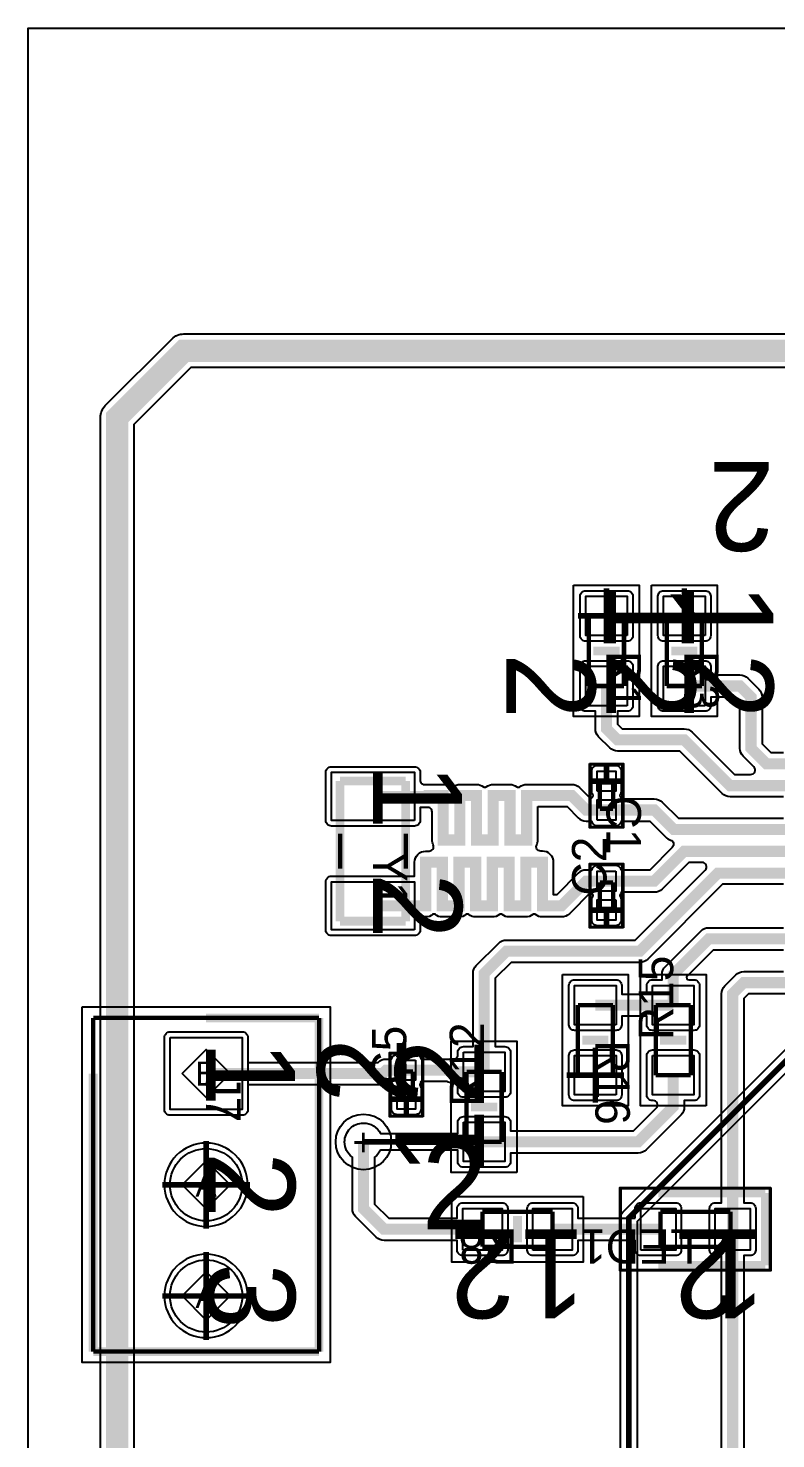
# Model space of a CAD drawing. Extents: x 75 to 134, y 179 to 300.
# Drawn here: x 74.93 to 92.01, y 204.26 to 236.47 of the extents above; entities that cross this region are included whole.
import ezdxf
from ezdxf.enums import TextEntityAlignment as Align

# ---------------------------------------------------------------- set-up
doc = ezdxf.new("R2010")
doc.units = 0
for name, color, linetype in [('ASSEMBLY', 12, 'CONTINUOUS'), ('BOND', 85, 'CONTINUOUS'), ('BOUND', 85, 'CONTINUOUS'), ('COND', 1, 'CONTINUOUS'), ('COND2', 2, 'CONTINUOUS'), ('SILK_SCREEN', 85, 'CONTINUOUS'), ('SOLDER_MASK', 85, 'CONTINUOUS'), ('TEXT', 142, 'CONTINUOUS')]:
    doc.layers.add(name, color=color, linetype=linetype)

# ---------------------------------------------------------------- blocks, each defined once
blk = doc.blocks.new('FIGURE_CIRCLE')
blk.add_circle((0, 0), 0.5)
blk = doc.blocks.new('FIGURE_DIAMOND')
blk.add_lwpolyline([(-0.5, 0), (0, 0.5), (0.5, 0), (0, -0.5)], close=True)

msp = doc.modelspace()

# ---------------------------------------------------------------- linework, layer by layer
at = {"layer": 'ASSEMBLY'}
for points, const_width in [([(87.738, 221.45), (87.738, 223.05)], 0.1), ([(87.738, 223.05), (88.538, 223.05)], 0.1), ([(88.538, 223.05), (88.538, 221.45)], 0.1), ([(89.516, 221.45), (89.516, 223.05)], 0.1), ([(89.516, 223.05), (90.316, 223.05)], 0.1), ([(90.316, 223.05), (90.316, 221.45)], 0.1), ([(88.538, 221.45), (87.738, 221.45)], 0.1), ([(90.316, 221.45), (89.516, 221.45)], 0.1), ([(82.054, 216.078), (82.054, 219.278)], 0.2), ([(82.054, 219.278), (83.554, 219.278)], 0.2), ([(83.554, 219.278), (83.554, 216.078)], 0.2), ([(87.988, 218.648), (87.988, 219.248)], 0.1), ([(87.988, 219.248), (88.288, 219.248)], 0.1), ([(88.288, 219.248), (88.288, 218.648)], 0.1), ([(88.288, 218.648), (87.988, 218.648)], 0.1), ([(87.988, 216.362), (87.988, 216.962)], 0.1), ([(87.988, 216.962), (88.288, 216.962)], 0.1), ([(88.288, 216.962), (88.288, 216.362)], 0.1), ([(88.288, 216.362), (87.988, 216.362)], 0.1), ([(83.554, 216.078), (82.054, 216.078)], 0.2), ([(87.484, 212.56), (87.484, 214.16)], 0.1), ([(87.484, 214.16), (88.284, 214.16)], 0.1), ([(88.284, 214.16), (88.284, 212.56)], 0.1), ([(89.262, 212.56), (89.262, 214.16)], 0.1), ([(89.262, 214.16), (90.062, 214.16)], 0.1), ([(90.062, 214.16), (90.062, 212.56)], 0.1), ([(76.414, 213.868), (81.574, 213.868)], 0.1), ([(76.414, 206.248), (76.414, 213.868)], 0.1), ([(81.574, 213.868), (81.574, 206.248)], 0.1), ([(83.416, 212.044), (83.416, 212.644)], 0.1), ([(83.416, 212.644), (83.716, 212.644)], 0.1), ([(83.716, 212.644), (83.716, 212.044)], 0.1), ([(84.944, 211.036), (84.944, 212.636)], 0.1), ([(84.944, 212.636), (85.744, 212.636)], 0.1), ([(85.744, 212.636), (85.744, 211.036)], 0.1), ([(88.284, 212.56), (87.484, 212.56)], 0.1), ([(90.062, 212.56), (89.262, 212.56)], 0.1), ([(83.716, 212.044), (83.416, 212.044)], 0.1), ([(85.744, 211.036), (84.944, 211.036)], 0.1), ([(85.306, 208.642), (85.306, 209.442)], 0.1), ([(85.306, 209.442), (86.906, 209.442)], 0.1), ([(86.906, 209.442), (86.906, 208.642)], 0.1), ([(89.37, 208.642), (89.37, 209.442)], 0.1), ([(89.37, 209.442), (90.97, 209.442)], 0.1), ([(90.97, 209.442), (90.97, 208.642)], 0.1), ([(90.97, 208.909), (90.703, 208.642)], 0.1), ([(86.906, 208.642), (85.306, 208.642)], 0.1), ([(90.97, 208.642), (89.37, 208.642)], 0.1), ([(81.574, 206.248), (76.414, 206.248)], 0.1)]:
    msp.add_lwpolyline(points, dxfattribs=dict(at, const_width=const_width))
at = {"layer": 'BOND'}
for points in [[(88.613, 222.60005), (87.663, 222.60005), (87.663, 223.49995), (88.613, 223.49995)], [(90.391, 222.60005), (89.441, 222.60005), (89.441, 223.49995), (90.391, 223.49995)], [(88.613, 221.00005), (87.663, 221.00005), (87.663, 221.89995), (88.613, 221.89995)], [(90.391, 221.00005), (89.441, 221.00005), (89.441, 221.89995), (90.391, 221.89995)], [(83.75395, 218.37795), (81.85405, 218.37795), (81.85405, 219.47805), (83.75395, 219.47805)], [(83.75395, 215.87795), (81.85405, 215.87795), (81.85405, 216.97805), (83.75395, 216.97805)], [(88.359, 213.71005), (87.409, 213.71005), (87.409, 214.60995), (88.359, 214.60995)], [(89.187, 214.60995), (90.137, 214.60995), (90.137, 213.71005), (89.187, 213.71005)], [(84.869, 213.08595), (85.819, 213.08595), (85.819, 212.18605), (84.869, 212.18605)], [(88.359, 212.11005), (87.409, 212.11005), (87.409, 213.00995), (88.359, 213.00995)], [(89.187, 213.00995), (90.137, 213.00995), (90.137, 212.11005), (89.187, 212.11005)], [(84.869, 211.48595), (85.819, 211.48595), (85.819, 210.58605), (84.869, 210.58605)], [(84.856, 208.567), (84.856, 209.517), (85.7559, 209.517), (85.7559, 208.567)], [(86.456, 208.567), (86.456, 209.517), (87.3559, 209.517), (87.3559, 208.567)]]:
    msp.add_lwpolyline(points, close=True, dxfattribs=at)
at = {"layer": 'BOUND'}
for points in [[(87.388, 223.75), (88.888, 223.75), (88.888, 220.75), (87.388, 220.75)], [(89.166, 223.75), (90.666, 223.75), (90.666, 220.75), (89.166, 220.75)], [(87.753, 219.683), (88.523, 219.683), (88.523, 218.213), (87.753, 218.213)], [(88.523, 215.927), (87.753, 215.927), (87.753, 217.397), (88.523, 217.397)], [(87.134, 214.86), (88.634, 214.86), (88.634, 211.86), (87.134, 211.86)], [(90.412, 211.86), (88.912, 211.86), (88.912, 214.86), (90.412, 214.86)], [(76.164, 214.118), (81.824, 214.118), (81.824, 205.998), (76.164, 205.998)], [(86.094, 210.336), (84.594, 210.336), (84.594, 213.336), (86.094, 213.336)], [(83.951, 211.609), (83.181, 211.609), (83.181, 213.079), (83.951, 213.079)], [(87.606, 209.792), (87.606, 208.292), (84.606, 208.292), (84.606, 209.792)], [(91.895, 209.992), (91.895, 208.092), (88.445, 208.092), (88.445, 209.992)]]:
    msp.add_lwpolyline(points, close=True, dxfattribs=at)
at = {"layer": 'BOUND', "const_width": 0.05}
for points in [[(87.778, 218.238), (87.778, 219.658)], [(87.778, 219.658), (88.498, 219.658)], [(88.498, 219.658), (88.498, 218.238)], [(88.498, 218.238), (87.778, 218.238)], [(87.778, 215.952), (87.778, 217.372)], [(87.778, 217.372), (88.498, 217.372)], [(88.498, 217.372), (88.498, 215.952)], [(88.498, 215.952), (87.778, 215.952)], [(83.206, 211.634), (83.206, 213.054)], [(83.206, 213.054), (83.926, 213.054)], [(83.926, 213.054), (83.926, 211.634)], [(83.926, 211.634), (83.206, 211.634)], [(88.47, 208.117), (88.47, 209.967)], [(88.47, 209.967), (91.87, 209.967)], [(91.87, 209.967), (91.87, 208.117)], [(91.87, 208.117), (88.47, 208.117)]]:
    msp.add_lwpolyline(points, dxfattribs=at)
at = {"layer": 'COND'}
for points in [[(74.93, 236.474), (133.604, 236.474), (133.604, 216.154), (130.556, 213.106), (124.46, 213.106), (90.17, 178.816), (74.93, 178.816)], [(88.613, 222.60005), (87.663, 222.60005), (87.663, 223.49995), (88.613, 223.49995)], [(90.391, 222.60005), (89.441, 222.60005), (89.441, 223.49995), (90.391, 223.49995)], [(88.613, 221.00005), (87.663, 221.00005), (87.663, 221.89995), (88.613, 221.89995)], [(90.391, 221.00005), (89.441, 221.00005), (89.441, 221.89995), (90.391, 221.89995)], [(83.75395, 218.37795), (81.85405, 218.37795), (81.85405, 219.47805), (83.75395, 219.47805)], [(87.9279, 219.048), (87.9279, 219.508), (88.348, 219.508), (88.348, 219.048)], [(87.9279, 218.388), (87.9279, 218.848), (88.348, 218.848), (88.348, 218.388)], [(88.34805, 217.222), (88.34805, 216.762), (87.92795, 216.762), (87.92795, 217.222)], [(83.75395, 215.87795), (81.85405, 215.87795), (81.85405, 216.97805), (83.75395, 216.97805)], [(88.34805, 216.562), (88.34805, 216.102), (87.92795, 216.102), (87.92795, 216.562)], [(88.359, 213.71005), (87.409, 213.71005), (87.409, 214.60995), (88.359, 214.60995)], [(89.187, 214.60995), (90.137, 214.60995), (90.137, 213.71005), (89.187, 213.71005)], [(78.169, 213.423), (79.819, 213.423), (79.819, 211.773), (78.169, 211.773)], [(84.869, 213.08595), (85.819, 213.08595), (85.819, 212.18605), (84.869, 212.18605)], [(88.359, 212.11005), (87.409, 212.11005), (87.409, 213.00995), (88.359, 213.00995)], [(89.187, 213.00995), (90.137, 213.00995), (90.137, 212.11005), (89.187, 212.11005)], [(83.77605, 212.904), (83.77605, 212.444), (83.35595, 212.444), (83.35595, 212.904)], [(83.77605, 212.244), (83.77605, 211.784), (83.35595, 211.784), (83.35595, 212.244)], [(84.869, 211.48595), (85.819, 211.48595), (85.819, 210.58605), (84.869, 210.58605)], [(84.856, 208.567), (84.856, 209.517), (85.7559, 209.517), (85.7559, 208.567)], [(86.456, 208.567), (86.456, 209.517), (87.3559, 209.517), (87.3559, 208.567)], [(88.9199, 208.567), (88.9199, 209.517), (89.72, 209.517), (89.72, 208.567)], [(90.6199, 208.567), (90.6199, 209.517), (91.42, 209.517), (91.42, 208.567)]]:
    msp.add_lwpolyline(points, close=True, dxfattribs=at)
for points in [[(87.5358, 222.6), (87.5358, 223.5, -0.414214), (87.663, 223.6272), (88.613, 223.6272, -0.414214), (88.7402, 223.5), (88.7402, 222.6, -0.414214), (88.613, 222.4728), (87.663, 222.4728, -0.414214)], [(89.3138, 222.6), (89.3138, 223.5, -0.414214), (89.441, 223.6272), (90.391, 223.6272, -0.414214), (90.5182, 223.5), (90.5182, 222.6, -0.414214), (90.391, 222.4728), (89.441, 222.4728, -0.414214)], [(86.5682, 218.6938), (87.2386, 218.6938), (87.4942, 218.4383, 0.198912), (87.6739, 218.3638), (87.7989, 218.3638), (87.8126, 218.3344, 0.291942), (87.928, 218.2608), (88.348, 218.2608, 0.291942), (88.4634, 218.3344), (88.4771, 218.3638), (89.1247, 218.3638), (89.4943, 217.9943, 0.121983), (89.5989, 217.9311, -0.564846), (89.6407, 217.7622), (89.1247, 217.2462), (88.4771, 217.2462), (88.4634, 217.2756, 0.291942), (88.348, 217.3492), (87.928, 217.3492, 0.291942), (87.8126, 217.2756), (87.7989, 217.2462), (87.6739, 217.2462, 0.198912), (87.4942, 217.1717), (87.0046, 216.6822), (86.9292, 216.6822), (86.9292, 217.424, 0.414214), (86.675, 217.6782), (86.6356, 217.6782, -0.550627), (86.5438, 217.8233, 0.110856), (86.5682, 217.932)], [(89.0598, 212.11), (89.0598, 213.01, -0.414214), (89.187, 213.1372), (90.137, 213.1372, -0.414214), (90.2642, 213.01), (90.2642, 212.11, -0.414214), (90.137, 211.9828), (89.9162, 211.9828), (89.9162, 211.836, -0.198912), (89.8417, 211.6563), (89.0417, 210.8563, -0.198912), (88.862, 210.7818), (85.9462, 210.7818), (85.9462, 210.586, -0.414214), (85.819, 210.4588), (84.869, 210.4588, -0.414214), (84.7418, 210.586), (84.7418, 210.8453), (82.9756, 210.8453, -0.121711), (82.8422, 210.6867), (82.8422, 209.6173), (83.1633, 209.2962), (84.7288, 209.2962), (84.7288, 209.517, -0.414214), (84.856, 209.6442), (85.756, 209.6442, -0.414214), (85.8832, 209.517), (85.8832, 208.567, -0.414214), (85.756, 208.4398), (84.856, 208.4398, -0.414214), (84.7288, 208.567), (84.7288, 208.7878), (83.058, 208.7878, -0.198912), (82.8783, 208.8623), (82.4083, 209.3323, -0.198912), (82.3338, 209.512), (82.3338, 210.6867, -0.239866), (82.156, 211.036, -0.414214), (82.588, 211.468, -0.285842), (82.9756, 211.2267), (84.7418, 211.2267), (84.7418, 211.486, -0.414214), (84.869, 211.6132), (85.819, 211.6132, -0.414214), (85.9462, 211.486), (85.9462, 211.2902), (88.7567, 211.2902), (89.2759, 211.8094, 0.668036), (89.2041, 211.9828), (89.187, 211.9828, -0.414214)], [(87.2818, 212.11), (87.2818, 213.01, -0.414214), (87.409, 213.1372), (88.359, 213.1372, -0.414214), (88.4862, 213.01), (88.4862, 212.11, -0.414214), (88.359, 211.9828), (87.409, 211.9828, -0.414214)], [(79.9462, 210.058, 1), (78.0418, 210.058, 1)], [(88.7928, 209.2962), (88.7928, 209.517, -0.414214), (88.92, 209.6442), (89.72, 209.6442, -0.414214), (89.8472, 209.517), (89.8472, 208.567, -0.414214), (89.72, 208.4398), (88.92, 208.4398, -0.414214), (88.7928, 208.567), (88.7928, 208.7878), (87.4832, 208.7878), (87.4832, 208.567, -0.414214), (87.356, 208.4398), (86.456, 208.4398, -0.414214), (86.3288, 208.567), (86.3288, 209.517, -0.414214), (86.456, 209.6442), (87.356, 209.6442, -0.414214), (87.4832, 209.517), (87.4832, 209.2962)], [(79.9462, 207.518, 1), (78.0418, 207.518, 1)]]:
    msp.add_lwpolyline(points, format="xyb", close=True, dxfattribs=at)
for points, const_width in [([(88.138, 223.05), (88.138, 223.678)], 0.127), ([(89.916, 223.05), (89.916, 223.678)], 0.127), ([(87.485, 223.05), (88.138, 223.05)], 0.127), ([(88.138, 223.05), (88.791, 223.05)], 0.127), ([(88.138, 222.422), (88.138, 223.05)], 0.127), ([(89.263, 223.05), (89.916, 223.05)], 0.127), ([(89.916, 223.05), (90.569, 223.05)], 0.127), ([(89.916, 222.422), (89.916, 223.05)], 0.127), ([(88.138, 221.45), (88.138, 220.472), (88.392, 220.218), (89.9159, 220.218), (90.9599, 219.174), (93.044, 219.174)], 0.254), ([(93.044, 219.674), (91.79, 219.674), (91.44, 220.024), (91.44, 221.196), (91.186, 221.45), (89.916, 221.45)], 0.254), ([(88.138, 219.278), (88.138, 219.686)], 0.127), ([(87.7499, 219.278), (88.138, 219.278)], 0.127), ([(88.138, 219.278), (88.5261, 219.278)], 0.127), ([(88.138, 218.618), (87.6739, 218.618), (87.3439, 218.948), (86.314, 218.948), (86.314, 217.932), (85.933, 217.932), (85.933, 218.948), (85.552, 218.948), (85.552, 217.932), (85.171, 217.932), (85.171, 218.948), (84.79, 218.948), (84.79, 217.932), (84.409, 217.932), (84.409, 218.948), (84.028, 218.948), (84.008, 218.928), (82.804, 218.928)], 0.254), ([(88.138, 218.618), (89.23, 218.618), (89.674, 218.174), (93.044, 218.174)], 0.254), ([(88.138, 216.992), (89.23, 216.992), (89.912, 217.674), (93.044, 217.674)], 0.254), ([(82.804, 216.428), (84.008, 216.428), (84.008, 217.424), (84.389, 217.424), (84.389, 216.428), (84.77, 216.428), (84.77, 217.424), (85.151, 217.424), (85.151, 216.428), (85.532, 216.428), (85.532, 217.424), (85.913, 217.424), (85.913, 216.428), (86.294, 216.428), (86.294, 217.424), (86.675, 217.424), (86.675, 216.428), (87.1099, 216.428), (87.6739, 216.992), (88.138, 216.992)], 0.254), ([(85.344, 212.636), (85.344, 214.884), (85.852, 215.392), (88.9, 215.392), (90.682, 217.174), (93.044, 217.174)], 0.254), ([(87.7499, 216.332), (88.138, 216.332)], 0.127), ([(88.138, 216.332), (88.5261, 216.332)], 0.127), ([(88.138, 215.924), (88.138, 216.332)], 0.127), ([(93.044, 215.674), (90.472, 215.674), (89.662, 214.864), (89.662, 214.16)], 0.254), ([(91.02, 209.042), (91.02, 214.42), (91.274, 214.674), (93.044, 214.674)], 0.254), ([(87.884, 214.16), (89.662, 214.16)], 0.254), ([(87.884, 212.56), (87.884, 213.188)], 0.127), ([(78.994, 212.598), (83.0259, 212.598), (83.1019, 212.674), (83.566, 212.674)], 0.254), ([(83.566, 212.674), (84.577, 212.674), (84.615, 212.636), (85.344, 212.636)], 0.254), ([(85.344, 211.036), (88.862, 211.036), (89.662, 211.836), (89.662, 212.56)], 0.254), ([(87.231, 212.56), (87.884, 212.56)], 0.127), ([(87.884, 212.56), (88.537, 212.56)], 0.127), ([(87.884, 211.932), (87.884, 212.56)], 0.127), ([(83.1779, 212.014), (83.566, 212.014)], 0.127), ([(83.566, 212.014), (83.9541, 212.014)], 0.127), ([(83.566, 211.606), (83.566, 212.014)], 0.127), ([(78.994, 210.058), (78.994, 211.061)], 0.127), ([(82.588, 211.036), (82.588, 209.512), (83.058, 209.042), (85.306, 209.042)], 0.254), ([(85.344, 211.036), (82.588, 211.036)], 0.127), ([(77.991, 210.058), (78.994, 210.058)], 0.127), ([(78.994, 210.058), (79.997, 210.058)], 0.127), ([(78.994, 209.055), (78.994, 210.058)], 0.127), ([(89.32, 209.042), (86.906, 209.042)], 0.254), ([(91.186, 195.77), (91.186, 202.692), (91.02, 202.858), (91.02, 209.042)], 0.254), ([(78.994, 207.518), (78.994, 208.521)], 0.127), ([(77.991, 207.518), (78.994, 207.518)], 0.127), ([(78.994, 207.518), (79.997, 207.518)], 0.127), ([(78.994, 206.515), (78.994, 207.518)], 0.127)]:
    msp.add_lwpolyline(points, dxfattribs=dict(at, const_width=const_width))
for points in [[(92.1793, 218.9198), (90.9599, 218.9198, -0.198912), (90.7802, 218.9943), (89.8106, 219.9638), (88.392, 219.9638, -0.198912), (88.2123, 220.0383), (87.9583, 220.2923, -0.198912), (87.8838, 220.472), (87.8838, 220.8728), (87.663, 220.8728, -0.414214), (87.5358, 221), (87.5358, 221.9, -0.414214), (87.663, 222.0272), (88.613, 222.0272, -0.414214), (88.7402, 221.9), (88.7402, 221, -0.414214), (88.613, 220.8728), (88.3922, 220.8728), (88.3922, 220.5773), (88.4973, 220.4722), (89.9159, 220.4722, -0.198912), (90.0956, 220.3977), (91.0652, 219.4282), (91.431, 219.4282, 0.668105), (91.5029, 219.6016), (91.2603, 219.8443, -0.198912), (91.1858, 220.024), (91.1858, 221.0907), (91.0807, 221.1958), (90.5182, 221.1958), (90.5182, 221, -0.414214), (90.391, 220.8728), (89.441, 220.8728, -0.414214), (89.3138, 221), (89.3138, 221.9, -0.414214), (89.441, 222.0272), (90.391, 222.0272, -0.414214), (90.5182, 221.9), (90.5182, 221.7042), (91.186, 221.7042, -0.198912), (91.3657, 221.6297), (91.6197, 221.3757, -0.198912), (91.6942, 221.196), (91.6942, 220.1293), (91.8953, 219.9282), (92.1793, 219.9282)], [(92.1793, 216.9198), (90.7873, 216.9198), (89.0797, 215.2123, -0.198912), (88.9, 215.1378), (85.9573, 215.1378), (85.5982, 214.7787), (85.5982, 213.2132), (85.819, 213.2132, -0.414214), (85.9462, 213.086), (85.9462, 212.186, -0.414214), (85.819, 212.0588), (84.869, 212.0588, -0.414214), (84.7418, 212.186), (84.7418, 212.3818), (84.615, 212.3818, -0.12689), (84.4921, 212.4135), (84.4807, 212.4198), (83.9051, 212.4198), (83.8914, 212.3904, -0.040457), (83.8813, 212.3725, 0.307237), (83.8813, 212.3155, -0.150297), (83.9032, 212.244), (83.9032, 211.784, -0.414214), (83.776, 211.6568), (83.356, 211.6568, -0.414214), (83.2288, 211.784), (83.2288, 212.244, -0.150297), (83.2507, 212.3155, 0.307237), (83.2507, 212.3725, -0.01123), (83.2476, 212.3773, 0.435346), (83.1747, 212.3919, -0.157611), (83.0259, 212.3438), (79.9462, 212.3438), (79.9462, 211.773, -0.414214), (79.819, 211.6458), (78.169, 211.6458, -0.414214), (78.0418, 211.773), (78.0418, 213.423, -0.414214), (78.169, 213.5502), (79.819, 213.5502, -0.414214), (79.9462, 213.423), (79.9462, 212.8522), (82.9206, 212.8522, -0.201119), (83.1019, 212.9282), (83.2269, 212.9282), (83.2406, 212.9576, -0.291942), (83.356, 213.0312), (83.776, 213.0312, -0.291942), (83.8914, 212.9576), (83.9051, 212.9282), (84.577, 212.9282, -0.044712), (84.6222, 212.9242, 0.467259), (84.7418, 213.0241), (84.7418, 213.086, -0.414214), (84.869, 213.2132), (85.0898, 213.2132), (85.0898, 214.884, -0.198912), (85.1643, 215.0637), (85.6723, 215.5717, -0.198912), (85.852, 215.6462), (88.7947, 215.6462), (90.3949, 217.2464, 0.668105), (90.323, 217.4198), (90.0173, 217.4198), (89.4097, 216.8123, -0.198912), (89.23, 216.7378), (88.4771, 216.7378), (88.4634, 216.7084, -0.040457), (88.4533, 216.6905, 0.307237), (88.4533, 216.6335, -0.150297), (88.4752, 216.562), (88.4752, 216.102, -0.414214), (88.348, 215.9748), (87.928, 215.9748, -0.414214), (87.8008, 216.102), (87.8008, 216.562, -0.150297), (87.8227, 216.6335, 0.307237), (87.8227, 216.6905, -0.005563), (87.8212, 216.6929), (87.8182, 216.6974), (87.7785, 216.7371), (87.2896, 216.2483, -0.198912), (87.1099, 216.1738), (86.675, 216.1738, -0.170292), (86.5162, 216.2295, 0.350342), (86.4528, 216.2295, -0.170292), (86.294, 216.1738), (85.913, 216.1738, -0.170292), (85.7542, 216.2295, 0.350342), (85.6908, 216.2295, -0.170292), (85.532, 216.1738), (85.151, 216.1738, -0.170292), (84.9922, 216.2295, 0.350342), (84.9288, 216.2295, -0.170292), (84.77, 216.1738), (84.389, 216.1738, -0.170292), (84.2302, 216.2295, 0.350342), (84.1668, 216.2295, -0.170292), (84.008, 216.1738), (83.8812, 216.1738), (83.8812, 215.878, -0.414214), (83.754, 215.7508), (81.854, 215.7508, -0.414214), (81.7268, 215.878), (81.7268, 216.978, -0.414214), (81.854, 217.1052), (83.7538, 217.1052), (83.7538, 217.424, -0.414214), (84.008, 217.6782), (84.0874, 217.6782, 0.550627), (84.1792, 217.8233, -0.110856), (84.1548, 217.932), (84.1548, 218.5751, 0.452013), (84.0403, 218.6759, -0.031868), (84.008, 218.6738), (83.8812, 218.6738), (83.8812, 218.378, -0.414214), (83.754, 218.2508), (81.854, 218.2508, -0.414214), (81.7268, 218.378), (81.7268, 219.478, -0.414214), (81.854, 219.6052), (83.754, 219.6052, -0.414214), (83.8812, 219.478), (83.8812, 219.3009, 0.452125), (83.9957, 219.2001, -0.031868), (84.028, 219.2022), (84.409, 219.2022, -0.170292), (84.5678, 219.1465, 0.350342), (84.6312, 219.1465, -0.170292), (84.79, 219.2022), (85.171, 219.2022, -0.170292), (85.3298, 219.1465, 0.350342), (85.3932, 219.1465, -0.170292), (85.552, 219.2022), (85.933, 219.2022, -0.170292), (86.0918, 219.1465, 0.350342), (86.1552, 219.1465, -0.170292), (86.314, 219.2022), (87.3439, 219.2022, -0.198912), (87.5236, 219.1277), (87.7785, 218.8729), (87.8182, 218.9126), (87.8212, 218.9171, -0.005563), (87.8227, 218.9195, 0.307237), (87.8227, 218.9765, -0.150297), (87.8008, 219.048), (87.8008, 219.508, -0.414214), (87.928, 219.6352), (88.348, 219.6352, -0.414214), (88.4752, 219.508), (88.4752, 219.048, -0.150297), (88.4533, 218.9765, 0.307237), (88.4533, 218.9195, -0.040457), (88.4634, 218.9016), (88.4771, 218.8722), (89.23, 218.8722, -0.198912), (89.4097, 218.7977), (89.7793, 218.4282), (92.1793, 218.4282)], [(92.1793, 215.4198), (90.5773, 215.4198), (89.9814, 214.8239, 0.66835), (90.0173, 214.7372), (90.137, 214.7372, -0.414214), (90.2642, 214.61), (90.2642, 213.71, -0.414214), (90.137, 213.5828), (89.187, 213.5828, -0.414214), (89.0598, 213.71), (89.0598, 213.9058), (88.4862, 213.9058), (88.4862, 213.71, -0.414214), (88.359, 213.5828), (87.409, 213.5828, -0.414214), (87.2818, 213.71), (87.2818, 214.61, -0.414214), (87.409, 214.7372), (88.359, 214.7372, -0.414214), (88.4862, 214.61), (88.4862, 214.4142), (89.0598, 214.4142), (89.0598, 214.61, -0.414214), (89.187, 214.7372), (89.4078, 214.7372), (89.4078, 214.864, -0.198912), (89.4823, 215.0437), (90.2923, 215.8537, -0.198912), (90.472, 215.9282), (92.1793, 215.9282)], [(90.7658, 202.858), (90.7658, 208.4398), (90.62, 208.4398, -0.414214), (90.4928, 208.567), (90.4928, 209.517, -0.414214), (90.62, 209.6442), (90.7658, 209.6442), (90.7658, 214.42, -0.198912), (90.8403, 214.5997), (91.0943, 214.8537, -0.198912), (91.274, 214.9282), (92.1793, 214.9282)], [(92.2323, 214.4198), (91.3793, 214.4198), (91.2742, 214.3147), (91.2742, 209.6442), (91.42, 209.6442, -0.414214), (91.5472, 209.517), (91.5472, 208.567, -0.414214), (91.42, 208.4398), (91.2742, 208.4398), (91.2742, 202.9633)]]:
    msp.add_lwpolyline(points, format="xyb", dxfattribs=at)
for centre in [(78.994, 210.058), (78.994, 207.518)]:
    msp.add_circle(centre, 0.825, dxfattribs=at)
at = {"layer": 'COND2'}
msp.add_lwpolyline([(124.2864, 212.9324), (90.17, 178.816), (74.93, 178.816), (74.93, 236.474), (133.604, 236.474)], dxfattribs=at)
for points in [[(76.5788, 188.1598), (76.5788, 227.584, -0.198912), (76.691, 227.855), (78.215, 229.379, -0.198912), (78.486, 229.4912), (92.7642, 229.4912), (92.7747, 229.4963, -0.11389), (92.964, 229.54, -0.414214), (93.396, 229.108, -0.239866), (93.2182, 228.7587), (93.2182, 227.6893), (93.5773, 227.3302), (103.378, 227.3302, -0.198912), (103.5577, 227.2557), (105.2613, 225.5522), (116.4907, 225.5522, -0.239866)], [(116.4907, 225.0438), (105.156, 225.0438, -0.198912), (104.9763, 225.1183), (103.2727, 226.8218), (93.472, 226.8218, -0.198912), (93.2923, 226.8963), (92.7843, 227.4043, -0.198912), (92.7098, 227.584), (92.7098, 228.7248), (78.6447, 228.7248), (77.3452, 227.4253), (77.3452, 193.0402)]]:
    msp.add_lwpolyline(points, format="xyb", dxfattribs=at)
for points, const_width in [([(92.964, 229.108), (78.486, 229.108), (76.962, 227.584), (76.962, 192.786)], 0.512), ([(104.394, 217.424), (104.394, 215.9), (103.378, 214.884), (94.234, 214.884), (88.646, 209.296), (88.646, 203.2)], 0.127)]:
    msp.add_lwpolyline(points, dxfattribs=dict(at, const_width=const_width))
for points in [[(104.2033, 215.979), (104.2033, 217.0364, -0.285842), (103.962, 217.424, -1), (104.826, 217.424, -0.285842), (104.5847, 217.0364), (104.5847, 215.9, -0.198912), (104.5288, 215.7652), (103.5128, 214.7492, -0.198912), (103.378, 214.6933), (94.313, 214.6933), (88.8367, 209.217), (88.8367, 203.5876, -0.285842), (89.078, 203.2, -1), (88.214, 203.2, -0.285842), (88.4553, 203.5876), (88.4553, 209.296, -0.198912), (88.5112, 209.4308), (94.0992, 215.0188, -0.198912), (94.234, 215.0747), (103.299, 215.0747)], [(78.0418, 211.773), (78.0418, 213.423, -0.414214), (78.169, 213.5502), (79.819, 213.5502, -0.414214), (79.9462, 213.423), (79.9462, 211.773, -0.414214), (79.819, 211.6458), (78.169, 211.6458, -0.414214)], [(79.9462, 210.058, 1), (78.0418, 210.058, 1)], [(79.9462, 207.518, 1), (78.0418, 207.518, 1)]]:
    msp.add_lwpolyline(points, format="xyb", close=True, dxfattribs=at)
msp.add_lwpolyline([(78.169, 213.423), (79.819, 213.423), (79.819, 211.773), (78.169, 211.773)], close=True, dxfattribs=at)
for centre in [(78.994, 210.058), (78.994, 207.518)]:
    msp.add_circle(centre, 0.825, dxfattribs=at)
at = {"layer": 'SILK_SCREEN'}
for points, const_width in [([(88.438, 222.25), (87.838, 222.25)], 0.2), ([(90.216, 222.25), (89.616, 222.25)], 0.2), ([(82.054, 218.078), (82.054, 217.278)], 0.1), ([(83.554, 218.078), (83.554, 217.278)], 0.1), ([(81.574, 213.868), (78.994, 213.868)], 0.2), ([(81.574, 206.248), (81.574, 213.868)], 0.2), ([(88.184, 213.36), (87.584, 213.36)], 0.2), ([(89.362, 213.36), (89.962, 213.36)], 0.2), ([(76.414, 212.598), (76.414, 206.248)], 0.2), ([(85.044, 211.836), (85.644, 211.836)], 0.2), ([(91.77, 209.867), (89.32, 209.867)], 0.2), ([(91.77, 208.217), (91.77, 209.867)], 0.2), ([(86.106, 208.742), (86.106, 209.342)], 0.2), ([(89.32, 208.217), (91.77, 208.217)], 0.2), ([(76.414, 206.248), (81.574, 206.248)], 0.2)]:
    msp.add_lwpolyline(points, dxfattribs=dict(at, const_width=const_width))
at = {"layer": 'SOLDER_MASK'}
for points in [[(88.613, 222.60005), (87.663, 222.60005), (87.663, 223.49995), (88.613, 223.49995)], [(90.391, 222.60005), (89.441, 222.60005), (89.441, 223.49995), (90.391, 223.49995)], [(88.613, 221.00005), (87.663, 221.00005), (87.663, 221.89995), (88.613, 221.89995)], [(90.391, 221.00005), (89.441, 221.00005), (89.441, 221.89995), (90.391, 221.89995)], [(83.75395, 218.37795), (81.85405, 218.37795), (81.85405, 219.47805), (83.75395, 219.47805)], [(83.75395, 215.87795), (81.85405, 215.87795), (81.85405, 216.97805), (83.75395, 216.97805)], [(88.359, 213.71005), (87.409, 213.71005), (87.409, 214.60995), (88.359, 214.60995)], [(89.187, 214.60995), (90.137, 214.60995), (90.137, 213.71005), (89.187, 213.71005)], [(78.169, 213.423), (79.819, 213.423), (79.819, 211.773), (78.169, 211.773)], [(84.869, 213.08595), (85.819, 213.08595), (85.819, 212.18605), (84.869, 212.18605)], [(88.359, 212.11005), (87.409, 212.11005), (87.409, 213.00995), (88.359, 213.00995)], [(89.187, 213.00995), (90.137, 213.00995), (90.137, 212.11005), (89.187, 212.11005)], [(84.869, 211.48595), (85.819, 211.48595), (85.819, 210.58605), (84.869, 210.58605)], [(84.856, 208.567), (84.856, 209.517), (85.7559, 209.517), (85.7559, 208.567)], [(86.456, 208.567), (86.456, 209.517), (87.3559, 209.517), (87.3559, 208.567)]]:
    msp.add_lwpolyline(points, close=True, dxfattribs=at)
for centre in [(78.994, 210.058), (78.994, 207.518)]:
    msp.add_circle(centre, 0.825, dxfattribs=at)

# ---------------------------------------------------------------- block references
at = {"layer": 'MANUFACTURING_NCDRILL_FIGURE'}
for name, p, xscale, yscale in [('FIGURE_DIAMOND', (78.994, 212.598), 1.1001, 1.1001), ('FIGURE_CIRCLE', (82.588, 211.036), 1.27, 1.27), ('FIGURE_DIAMOND', (78.994, 210.058), 1.1001, 1.1001), ('FIGURE_DIAMOND', (78.994, 207.518), 1.1001, 1.1001)]:
    msp.add_blockref(name, p, dxfattribs=dict(at, xscale=xscale, yscale=yscale))

# ---------------------------------------------------------------- texts
for s, height, p in [('B', 0.55005, (78.994, 212.598)), ('+', 0.635, (82.588, 211.036)), ('A', 0.55005, (78.994, 210.058)), ('A', 0.55005, (78.994, 207.518))]:
    msp.add_text(s, height=height, dxfattribs=at).set_placement(p, align=Align.MIDDLE_CENTER)
at = {"layer": 'TEXT'}
for s, rotation, p in [('2', 180, (91.222, 226.568)), ('1', 270, (88.138, 223.05)), ('1', 270, (89.916, 223.05)), ('2', 270, (85.852, 221.45)), ('2', 270, (88.138, 221.45)), ('2', 270, (89.916, 221.45)), ('1', 270, (82.804, 218.928)), ('2', 270, (82.804, 216.428)), ('2', 90, (83.566, 212.674)), ('1', 270, (78.994, 212.598)), ('2', 90, (85.344, 212.636)), ('1', 90, (85.344, 211.036)), ('2', 270, (78.994, 210.058)), ('2', 180, (85.306, 209.042)), ('1', 180, (86.906, 209.042)), ('2', 180, (90.424, 209.042)), ('1', 180, (91.02, 209.042)), ('3', 270, (78.994, 207.518))]:
    msp.add_text(s, height=2.032, rotation=rotation, dxfattribs=at).set_placement(p, align=Align.CENTER)
for s, rotation, p in [('R1', 270, (88.138, 222.25)), ('R1', 270, (88.138, 222.25)), ('R3', 270, (89.916, 222.25)), ('R3', 270, (89.916, 222.25)), ('C1', 270, (88.138, 218.948)), ('C2', 90, (88.138, 216.662)), ('Y1', 270, (82.804, 217.678)), ('Y1', 270, (82.804, 217.678)), ('R15', 90, (89.662, 213.36)), ('R15', 90, (89.662, 213.36)), ('C5', 90, (83.566, 212.344)), ('R12', 90, (85.344, 211.836)), ('R12', 90, (85.344, 211.836)), ('R16', 270, (87.884, 213.36)), ('R16', 270, (87.884, 213.36)), ('J7', 270, (78.994, 212.598)), ('J7', 270, (78.994, 212.598)), ('R8', 180, (86.106, 209.042)), ('R8', 180, (86.106, 209.042)), ('LED1', 180, (90.17, 209.042))]:
    msp.add_text(s, height=0.7874, rotation=rotation, dxfattribs=at).set_placement(p)
msp.add_text('2', height=2.032, dxfattribs=at).set_placement((84.67, 209.042), align=Align.CENTER)

doc.saveas('drawing.dxf')
